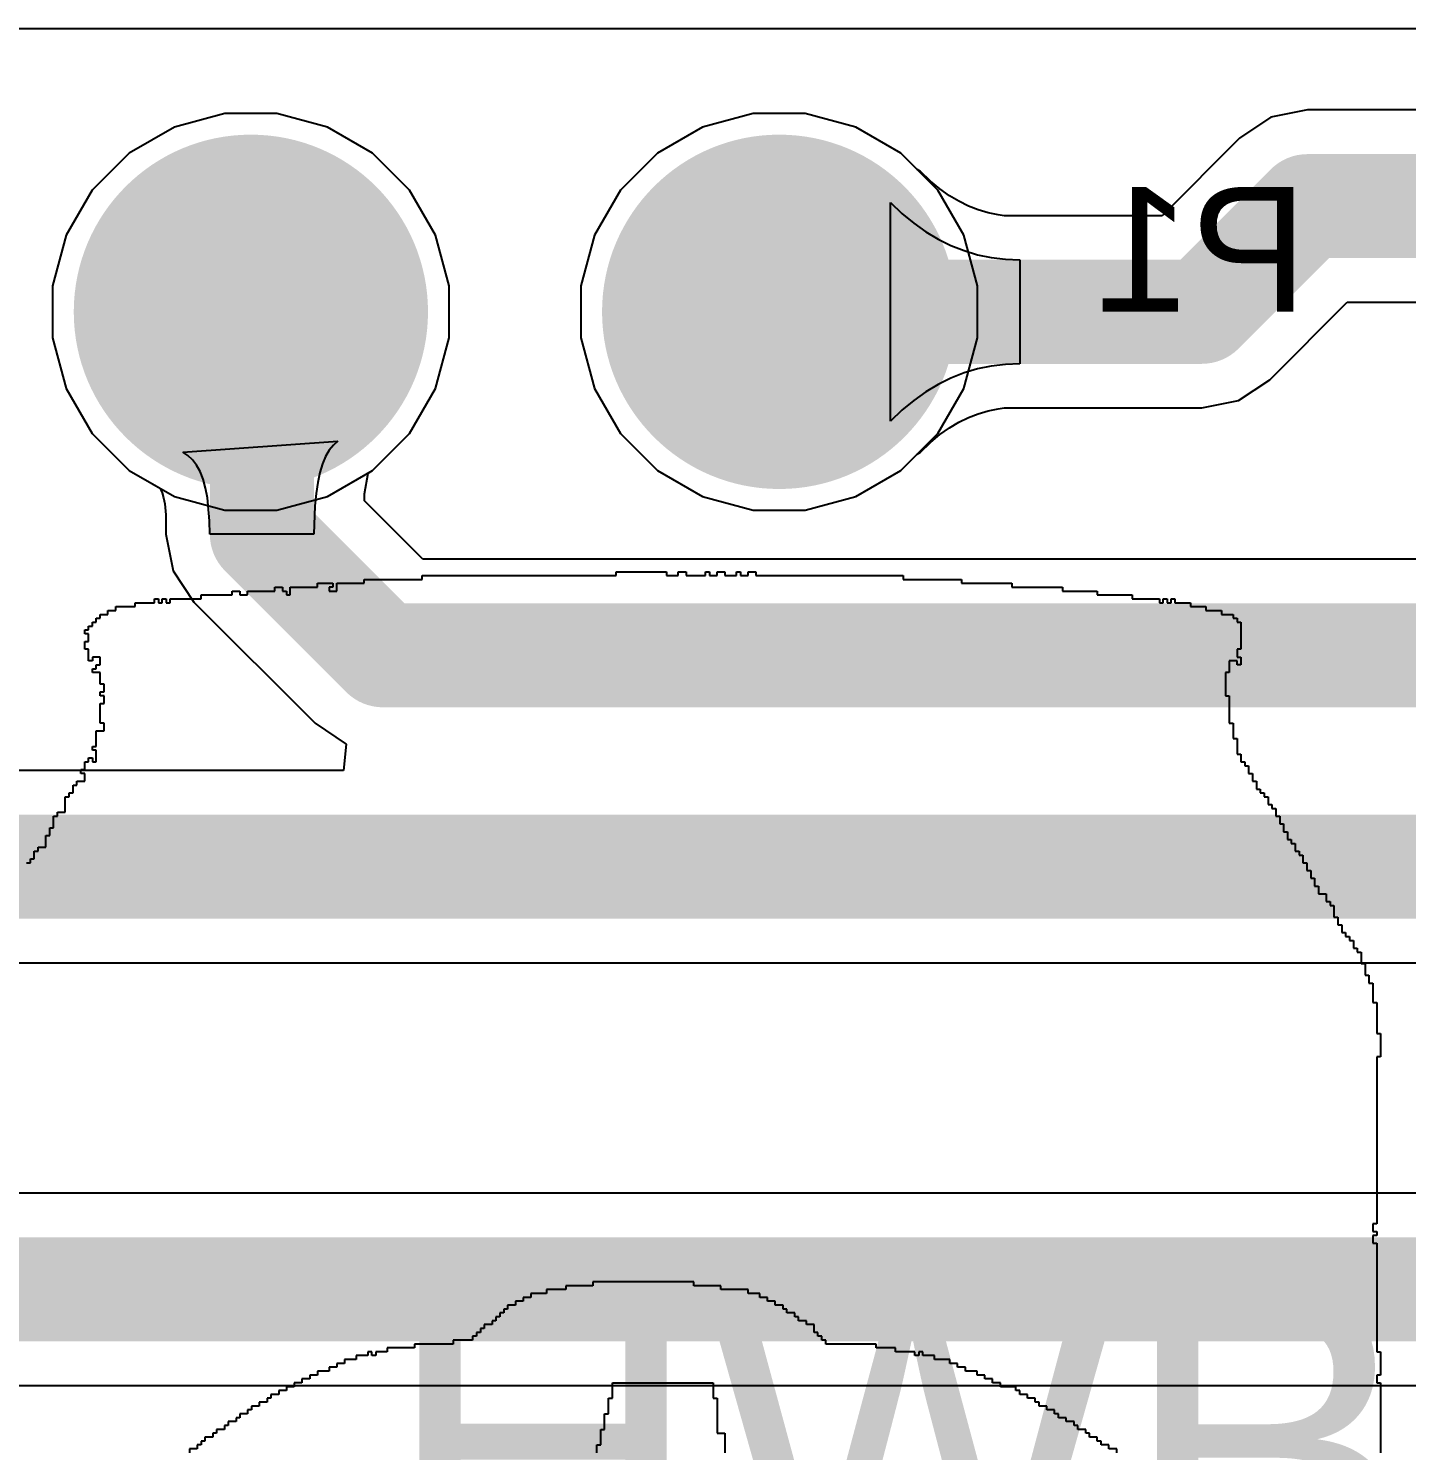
# Model space of a CAD drawing. Header units: millimetres. Extents: x 0 to 168, y 0 to 109.
# Drawn here: x 79.32 to 85.95, y 72.89 to 79.72 of the extents above; entities that cross this region are included whole.
import ezdxf

# ---------------------------------------------------------------- set-up
doc = ezdxf.new("R2010")
doc.units = ezdxf.units.MM
for name, color, linetype in [('BottomLayer', 5, 'Continuous'), ('BottomOverlay', 54, 'Continuous'), ('BottomSolder', 6, 'Continuous'), ('MultiLayer', 9, 'Continuous'), ('PadHoleLayer', 156, 'Continuous'), ('TopLayer', 1, 'Continuous'), ('TopOverlay', 2, 'Continuous'), ('TopSolder', 216, 'Continuous')]:
    doc.layers.add(name, color=color, linetype=linetype)
doc.styles.add('Arial', font='arial.ttf', dxfattribs={"height": 0.2})

# ---------------------------------------------------------------- blocks, each defined once
blk = doc.blocks.new('HDR1X6H_50')
at = {"layer": 'BottomLayer'}
h = blk.add_hatch(color=5, dxfattribs=at)
edge = h.paths.add_edge_path()
edge.add_arc((10.16, 0), 0.75, 0, 360)
h = blk.add_hatch(color=5, dxfattribs=at)
edge = h.paths.add_edge_path()
edge.add_arc((12.7, 0), 0.75, 0, 360)
at = {"layer": 'BottomSolder'}
h = blk.add_hatch(color=6, dxfattribs=at)
edge = h.paths.add_edge_path()
edge.add_arc((10.16, 0), 0.8516, 0, 360)
h = blk.add_hatch(color=6, dxfattribs=at)
edge = h.paths.add_edge_path()
edge.add_arc((12.7, 0), 0.8516, 0, 360)
at = {"layer": 'MultiLayer'}
h = blk.add_hatch(color=9, dxfattribs=at)
edge = h.paths.add_edge_path()
edge.add_arc((10.16, 0), 0.75, 0, 360)
h = blk.add_hatch(color=9, dxfattribs=at)
edge = h.paths.add_edge_path()
edge.add_arc((12.7, 0), 0.75, 0, 360)
at = {"layer": 'PadHoleLayer'}
h = blk.add_hatch(color=156, dxfattribs=at)
edge = h.paths.add_edge_path()
edge.add_arc((10.16, 0), 0.45, 0, 360)
h = blk.add_hatch(color=156, dxfattribs=at)
edge = h.paths.add_edge_path()
edge.add_arc((12.7, 0), 0.45, 0, 360)
at = {"layer": 'TopLayer'}
h = blk.add_hatch(color=1, dxfattribs=at)
edge = h.paths.add_edge_path()
edge.add_arc((10.16, 0), 0.75, 0, 360)
h = blk.add_hatch(color=1, dxfattribs=at)
edge = h.paths.add_edge_path()
edge.add_arc((12.7, 0), 0.75, 0, 360)
at = {"layer": 'TopSolder'}
h = blk.add_hatch(color=216, dxfattribs=at)
edge = h.paths.add_edge_path()
edge.add_arc((10.16, 0), 0.8516, 0, 360)
h = blk.add_hatch(color=216, dxfattribs=at)
edge = h.paths.add_edge_path()
edge.add_arc((12.7, 0), 0.8516, 0, 360)

msp = doc.modelspace()

# ---------------------------------------------------------------- linework, layer by layer
at = {"layer": 'BottomLayer'}
for p, q in [((34.807, 79.7211), (102.8068, 79.7211)), ((80.2655, 79.3122), (80.0231, 79.2472)), ((80.5165, 79.3122), (80.2655, 79.3122)), ((80.7589, 79.2472), (80.5165, 79.3122)), ((82.8055, 79.3122), (82.5631, 79.2472)), ((83.0565, 79.3122), (82.8055, 79.3122)), ((83.2989, 79.2472), (83.0565, 79.3122)), ((80.0231, 79.2472), (79.8057, 79.1217)), ((80.9763, 79.1217), (80.7589, 79.2472)), ((82.5631, 79.2472), (82.3457, 79.1217)), ((83.5163, 79.1217), (83.2989, 79.2472)), ((79.8057, 79.1217), (79.6283, 78.9443)), ((81.1537, 78.9443), (80.9763, 79.1217)), ((82.3457, 79.1217), (82.1683, 78.9443)), ((83.6937, 78.9443), (83.5163, 79.1217)), ((79.6283, 78.9443), (79.5028, 78.7269)), ((81.2792, 78.7269), (81.1537, 78.9443)), ((82.1683, 78.9443), (82.0428, 78.7269)), ((83.8192, 78.7269), (83.6937, 78.9443)), ((79.5028, 78.7269), (79.4378, 78.4845)), ((81.3442, 78.4845), (81.2792, 78.7269)), ((82.0428, 78.7269), (81.9778, 78.4845)), ((83.8842, 78.4845), (83.8192, 78.7269)), ((79.4378, 78.4845), (79.4378, 78.2335)), ((81.3442, 78.2335), (81.3442, 78.4845)), ((81.9778, 78.4845), (81.9778, 78.2335)), ((83.8842, 78.2335), (83.8842, 78.4845)), ((79.4378, 78.2335), (79.5028, 77.9911)), ((81.2792, 77.9911), (81.3442, 78.2335)), ((81.9778, 78.2335), (82.0428, 77.9911)), ((83.8192, 77.9911), (83.8842, 78.2335)), ((79.5028, 77.9911), (79.6283, 77.7737)), ((81.1537, 77.7737), (81.2792, 77.9911)), ((82.0428, 77.9911), (82.1683, 77.7737)), ((83.6937, 77.7737), (83.8192, 77.9911)), ((79.6283, 77.7737), (79.8057, 77.5963)), ((80.0636, 77.6842), (80.8097, 77.7367)), ((80.8097, 77.7367), (80.7876, 77.7182)), ((80.9763, 77.5963), (81.1537, 77.7737)), ((82.1683, 77.7737), (82.3457, 77.5963)), ((83.5163, 77.5963), (83.6937, 77.7737)), ((80.0883, 77.6689), (80.0636, 77.6842)), ((80.1104, 77.6483), (80.0883, 77.6689)), ((80.7505, 77.6638), (80.7354, 77.6278)), ((80.7679, 77.6939), (80.7505, 77.6638)), ((80.7876, 77.7182), (80.7679, 77.6939)), ((79.8057, 77.5963), (79.9483, 77.514)), ((80.13, 77.6223), (80.1104, 77.6483)), ((80.1469, 77.5909), (80.13, 77.6223)), ((80.1612, 77.5542), (80.1469, 77.5909)), ((80.7227, 77.5861), (80.7122, 77.5386)), ((80.7354, 77.6278), (80.7227, 77.5861)), ((80.9375, 77.4848), (80.9556, 77.5843)), ((80.9556, 77.5843), (80.9763, 77.5963)), ((82.3457, 77.5963), (82.5631, 77.4708)), ((83.2989, 77.4708), (83.5163, 77.5963)), ((80.1729, 77.5121), (80.1612, 77.5542)), ((80.7122, 77.5386), (80.7041, 77.4852)), ((79.9483, 77.514), (79.9546, 77.5081)), ((79.9546, 77.5081), (79.9569, 77.5066)), ((79.9569, 77.5066), (79.9584, 77.5038)), ((79.9584, 77.5038), (79.9643, 77.4887)), ((79.9643, 77.4887), (79.971, 77.4648)), ((79.971, 77.4648), (79.9766, 77.4355)), ((80.182, 77.4647), (80.1729, 77.5121)), ((80.1924, 77.3538), (80.182, 77.4647)), ((80.7041, 77.4852), (80.6983, 77.4261)), ((80.937, 77.4505), (80.9375, 77.4848)), ((81.2174, 77.1701), (80.937, 77.4505)), ((82.5631, 77.4708), (82.8055, 77.4058)), ((83.0565, 77.4058), (83.2989, 77.4708)), ((79.9766, 77.4355), (79.9816, 77.3825)), ((79.9816, 77.3825), (79.9816, 77.2904)), ((80.6983, 77.4261), (80.6937, 77.2903)), ((82.8055, 77.4058), (83.0565, 77.4058)), ((80.1937, 77.2903), (80.1924, 77.3538)), ((79.9816, 77.2904), (79.9816, 77.2903)), ((79.9816, 77.2903), (80.0168, 77.1135)), ((80.6937, 77.2903), (80.1937, 77.2903)), ((80.0168, 77.1135), (80.1169, 76.9636)), ((95.5666, 77.1701), (81.2174, 77.1701)), ((80.1169, 76.9636), (80.6993, 76.3813)), ((80.6993, 76.3813), (80.8492, 76.2811)), ((80.8492, 76.2811), (80.8367, 76.1541)), ((80.8492, 76.2811), (80.8492, 76.2811)), ((80.8367, 76.1541), (79.0584, 76.1541)), ((78.867, 75.2299), (96.647, 75.2299))]:
    msp.add_line(p, q, dxfattribs=at)
at = {"layer": 'BottomLayer', "const_width": 0.5}
for points in [[(80.391, 78.359), (80.4437, 78.3063)], [(80.4437, 77.2903), (80.4437, 78.3063)], [(80.4437, 77.2903), (81.026, 76.708)], [(81.026, 76.708), (95.758, 76.708)], [(78.867, 75.692), (96.647, 75.692)]]:
    msp.add_lwpolyline(points, dxfattribs=at)
at = {"layer": 'BottomLayer', "const_width": 0.25}
for points in [[(80.266, 78.359, 1), (80.516, 78.359, 1)], [(80.3187, 78.3063, 1), (80.5687, 78.3063, 1)], [(80.3187, 78.3063, 1), (80.5687, 78.3063, 1)], [(80.3187, 77.2903, 1), (80.5687, 77.2903, 1)], [(80.3187, 77.2903, 1), (80.5687, 77.2903, 1)], [(80.901, 76.708, 1), (81.151, 76.708, 1)], [(80.901, 76.708, 1), (81.151, 76.708, 1)]]:
    msp.add_lwpolyline(points, format="xyb", close=True, dxfattribs=at)
at = {"layer": 'BottomOverlay'}
for p, q in [((82.1475, 77.0913), (82.1475, 77.1099)), ((82.1475, 77.1099), (82.39, 77.1099)), ((82.39, 77.1099), (82.39, 77.0913)), ((82.446, 77.0913), (82.446, 77.1099)), ((82.446, 77.1099), (82.4833, 77.1099)), ((82.4833, 77.1099), (82.4833, 77.0913)), ((82.5766, 77.0913), (82.5766, 77.1099)), ((82.5766, 77.1099), (82.5952, 77.1099)), ((82.5952, 77.1099), (82.5952, 77.0913)), ((82.6325, 77.0913), (82.6325, 77.1099)), ((82.6325, 77.1099), (82.6698, 77.1099)), ((82.6698, 77.1099), (82.6698, 77.0913)), ((82.7258, 77.0913), (82.7258, 77.1099)), ((82.7258, 77.1099), (82.7445, 77.1099)), ((82.7445, 77.1099), (82.7445, 77.0913)), ((82.7818, 77.0913), (82.7818, 77.1099)), ((82.7818, 77.1099), (82.8191, 77.1099)), ((82.8191, 77.1099), (82.8191, 77.0913)), ((80.7112, 77.0353), (80.7112, 77.054)), ((80.7112, 77.054), (80.7858, 77.054)), ((80.7858, 77.054), (80.7858, 77.0353)), ((80.8045, 77.0353), (80.8045, 77.054)), ((80.8045, 77.054), (80.935, 77.054)), ((80.935, 77.054), (80.935, 77.0726)), ((80.935, 77.0726), (81.2148, 77.0726)), ((81.2148, 77.0726), (81.2148, 77.0913)), ((81.2148, 77.0913), (82.1475, 77.0913)), ((82.39, 77.0913), (82.446, 77.0913)), ((82.4833, 77.0913), (82.5766, 77.0913)), ((82.5952, 77.0913), (82.6325, 77.0913)), ((82.6698, 77.0913), (82.7258, 77.0913)), ((82.7445, 77.0913), (82.7818, 77.0913)), ((82.8191, 77.0913), (83.5279, 77.0913)), ((83.5279, 77.0913), (83.5279, 77.0726)), ((83.5279, 77.0726), (83.8077, 77.0726)), ((83.8077, 77.0726), (83.8077, 77.054)), ((83.8077, 77.054), (84.0502, 77.054)), ((84.0502, 77.054), (84.0502, 77.0353)), ((79.9277, 76.9607), (79.9277, 76.9794)), ((79.9277, 76.9794), (79.9464, 76.9794)), ((79.9464, 76.9794), (79.9464, 76.9607)), ((79.965, 76.9607), (79.965, 76.9794)), ((79.965, 76.9794), (79.9837, 76.9794)), ((79.9837, 76.9794), (79.9837, 76.9607)), ((80.0023, 76.9607), (80.0023, 76.9794)), ((80.0023, 76.9794), (80.1516, 76.9794)), ((80.1516, 76.9794), (80.1516, 76.998)), ((80.1516, 76.998), (80.3008, 76.998)), ((80.3008, 76.998), (80.3008, 77.0167)), ((80.3008, 77.0167), (80.3381, 77.0167)), ((80.3381, 77.0167), (80.3381, 76.998)), ((80.3381, 76.998), (80.3754, 76.998)), ((80.3754, 76.998), (80.3754, 77.0167)), ((80.3754, 77.0167), (80.506, 77.0167)), ((80.506, 77.0167), (80.506, 77.0353)), ((80.506, 77.0353), (80.5433, 77.0353)), ((80.5433, 77.0353), (80.5433, 77.0167)), ((80.5433, 77.0167), (80.562, 77.0167)), ((80.562, 77.0167), (80.562, 76.998)), ((80.562, 76.998), (80.5806, 76.998)), ((80.5806, 77.0167), (80.5806, 77.0353)), ((80.5806, 77.0353), (80.7112, 77.0353)), ((80.5806, 76.998), (80.5806, 77.0167)), ((80.7858, 77.0353), (80.7671, 77.0353)), ((80.7671, 77.0353), (80.7671, 77.0167)), ((80.7671, 77.0167), (80.8045, 77.0167)), ((80.8045, 77.0167), (80.8045, 77.0353)), ((84.0502, 77.0353), (84.2927, 77.0353)), ((84.2927, 77.0353), (84.2927, 77.0167)), ((84.2927, 77.0167), (84.4606, 77.0167)), ((84.4606, 77.0167), (84.4606, 76.998)), ((84.4606, 76.998), (84.6285, 76.998)), ((84.6285, 76.998), (84.6285, 76.9794)), ((84.6285, 76.9794), (84.7591, 76.9794)), ((84.7591, 76.9794), (84.7591, 76.9607)), ((84.7777, 76.9607), (84.7777, 76.9794)), ((84.7777, 76.9794), (84.7964, 76.9794)), ((84.7964, 76.9794), (84.7964, 76.9607)), ((84.815, 76.9607), (84.815, 76.9794)), ((84.815, 76.9794), (84.8337, 76.9794)), ((84.8337, 76.9794), (84.8337, 76.9607)), ((79.6666, 76.8861), (79.6666, 76.9047)), ((79.6666, 76.9047), (79.7039, 76.9047)), ((79.7039, 76.9047), (79.7039, 76.9234)), ((79.7039, 76.9234), (79.7412, 76.9234)), ((79.7412, 76.9234), (79.7412, 76.942)), ((79.7412, 76.942), (79.8345, 76.942)), ((79.8345, 76.942), (79.8345, 76.9607)), ((79.8345, 76.9607), (79.9277, 76.9607)), ((79.9464, 76.9607), (79.965, 76.9607)), ((79.9837, 76.9607), (80.0023, 76.9607)), ((84.7591, 76.9607), (84.7777, 76.9607)), ((84.7964, 76.9607), (84.815, 76.9607)), ((84.8337, 76.9607), (84.9083, 76.9607)), ((84.9083, 76.9607), (84.9083, 76.942)), ((84.9083, 76.942), (84.9829, 76.942)), ((84.9829, 76.942), (84.9829, 76.9234)), ((84.9829, 76.9234), (85.0575, 76.9234)), ((85.0575, 76.9234), (85.0575, 76.9047)), ((85.0575, 76.9047), (85.1135, 76.9047)), ((85.1135, 76.9047), (85.1135, 76.8861)), ((79.6106, 76.8301), (79.6106, 76.8488)), ((79.6106, 76.8488), (79.6293, 76.8488)), ((79.6293, 76.8488), (79.6293, 76.8674)), ((79.6293, 76.8674), (79.6479, 76.8674)), ((79.6479, 76.8674), (79.6479, 76.8861)), ((79.6479, 76.8861), (79.6666, 76.8861)), ((85.1135, 76.8861), (85.1322, 76.8861)), ((85.1322, 76.8861), (85.1322, 76.8674)), ((85.1322, 76.8674), (85.1508, 76.8674)), ((85.1508, 76.8674), (85.1508, 76.8488)), ((85.1508, 76.8488), (85.1508, 76.8301)), ((79.592, 76.8115), (79.592, 76.8301)), ((79.592, 76.8301), (79.6106, 76.8301)), ((79.6106, 76.8115), (79.592, 76.8115)), ((79.592, 76.7555), (79.592, 76.7742)), ((79.592, 76.7742), (79.6106, 76.7742)), ((79.6106, 76.7928), (79.6106, 76.8115)), ((79.6106, 76.7742), (79.6106, 76.7928)), ((85.1508, 76.8301), (85.1508, 76.8115)), ((85.1508, 76.8115), (85.1508, 76.7928)), ((85.1508, 76.7928), (85.1508, 76.7742)), ((85.1508, 76.7742), (85.1508, 76.7555)), ((79.592, 76.7369), (79.592, 76.7555)), ((79.6106, 76.7369), (79.592, 76.7369)), ((79.6106, 76.7182), (79.6106, 76.7369)), ((79.6106, 76.6995), (79.6106, 76.7182)), ((79.6106, 76.6809), (79.6106, 76.6995)), ((79.6666, 76.6995), (79.6293, 76.6995)), ((79.6293, 76.6995), (79.6293, 76.6809)), ((79.6666, 76.6809), (79.6666, 76.6995)), ((85.1508, 76.7369), (85.1322, 76.7369)), ((85.1322, 76.7369), (85.1322, 76.7182)), ((85.1322, 76.7182), (85.1322, 76.6995)), ((85.1322, 76.6995), (85.1508, 76.6995)), ((85.1508, 76.7555), (85.1508, 76.7369)), ((85.1508, 76.6995), (85.1508, 76.6809)), ((79.6293, 76.6809), (79.6106, 76.6809)), ((79.6293, 76.6249), (79.6293, 76.6436)), ((79.6293, 76.6436), (79.6479, 76.6436)), ((79.6479, 76.6436), (79.6479, 76.6622)), ((79.6479, 76.6622), (79.6666, 76.6622)), ((79.6666, 76.6622), (79.6666, 76.6809)), ((85.1322, 76.6809), (85.0949, 76.6809)), ((85.0949, 76.6809), (85.0949, 76.6622)), ((85.0949, 76.6622), (85.0949, 76.6436)), ((85.0949, 76.6436), (85.0949, 76.6249)), ((85.1322, 76.6622), (85.1322, 76.6809)), ((85.1508, 76.6622), (85.1322, 76.6622)), ((85.1508, 76.6809), (85.1508, 76.6622)), ((79.6666, 76.6249), (79.6293, 76.6249)), ((79.6666, 76.6063), (79.6666, 76.6249)), ((79.6666, 76.5876), (79.6666, 76.6063)), ((79.6666, 76.569), (79.6666, 76.5876)), ((79.6852, 76.569), (79.6666, 76.569)), ((79.6852, 76.5503), (79.6852, 76.569)), ((85.0949, 76.6249), (85.0762, 76.6249)), ((85.0762, 76.6249), (85.0762, 76.6063)), ((85.0762, 76.6063), (85.0762, 76.5876)), ((85.0762, 76.5876), (85.0762, 76.569)), ((85.0762, 76.569), (85.0762, 76.5503)), ((79.6666, 76.513), (79.6666, 76.5317)), ((79.6666, 76.5317), (79.6852, 76.5317)), ((79.6852, 76.513), (79.6666, 76.513)), ((79.6852, 76.5317), (79.6852, 76.5503)), ((79.6852, 76.4944), (79.6852, 76.513)), ((79.6852, 76.4757), (79.6852, 76.4944)), ((85.0762, 76.5503), (85.0762, 76.5317)), ((85.0762, 76.5317), (85.0762, 76.513)), ((85.0762, 76.513), (85.0949, 76.513)), ((85.0949, 76.513), (85.0949, 76.4944)), ((85.0949, 76.4944), (85.0949, 76.4757)), ((79.6666, 76.457), (79.6666, 76.4757)), ((79.6666, 76.4757), (79.6852, 76.4757)), ((79.6666, 76.4384), (79.6666, 76.457)), ((79.6666, 76.4197), (79.6666, 76.4384)), ((85.0949, 76.4757), (85.0949, 76.457)), ((85.0949, 76.457), (85.0949, 76.4384)), ((85.0949, 76.4384), (85.0949, 76.4197)), ((79.6666, 76.4011), (79.6666, 76.4197)), ((79.6666, 76.3824), (79.6666, 76.4011)), ((79.6852, 76.3824), (79.6666, 76.3824)), ((79.6852, 76.3638), (79.6852, 76.3824)), ((79.6852, 76.3451), (79.6852, 76.3638)), ((85.0949, 76.4197), (85.0949, 76.4011)), ((85.0949, 76.4011), (85.0949, 76.3824)), ((85.0949, 76.3824), (85.1135, 76.3824)), ((85.1135, 76.3824), (85.1135, 76.3638)), ((85.1135, 76.3638), (85.1135, 76.3451)), ((79.6479, 76.3265), (79.6479, 76.3451)), ((79.6479, 76.3451), (79.6852, 76.3451)), ((79.6479, 76.3078), (79.6479, 76.3265)), ((79.6479, 76.2892), (79.6479, 76.3078)), ((79.6479, 76.2705), (79.6479, 76.2892)), ((85.1135, 76.3451), (85.1135, 76.3265)), ((85.1135, 76.3265), (85.1135, 76.3078)), ((85.1135, 76.3078), (85.1322, 76.3078)), ((85.1322, 76.3078), (85.1322, 76.2892)), ((85.1322, 76.2892), (85.1322, 76.2705)), ((79.6293, 76.2519), (79.6293, 76.2705)), ((79.6293, 76.2705), (79.6479, 76.2705)), ((79.6479, 76.2519), (79.6293, 76.2519)), ((79.6479, 76.2332), (79.6479, 76.2519)), ((79.6479, 76.2145), (79.6479, 76.2332)), ((85.1322, 76.2705), (85.1322, 76.2519)), ((85.1322, 76.2519), (85.1322, 76.2332)), ((85.1322, 76.2332), (85.1508, 76.2332)), ((85.1508, 76.2332), (85.1508, 76.2145)), ((79.5733, 76.1399), (79.5733, 76.1586)), ((79.5733, 76.1586), (79.592, 76.1586)), ((79.592, 76.1772), (79.592, 76.1959)), ((79.592, 76.1959), (79.6106, 76.1959)), ((79.592, 76.1586), (79.592, 76.1772)), ((79.6106, 76.1959), (79.6106, 76.2145)), ((79.6106, 76.2145), (79.6293, 76.2145)), ((79.6293, 76.2145), (79.6293, 76.1959)), ((79.6293, 76.1959), (79.6479, 76.1959)), ((79.6479, 76.1959), (79.6479, 76.2145)), ((85.1508, 76.2145), (85.1508, 76.1959)), ((85.1508, 76.1959), (85.1695, 76.1959)), ((85.1695, 76.1959), (85.1695, 76.1772)), ((85.1695, 76.1772), (85.1881, 76.1772)), ((85.1881, 76.1772), (85.1881, 76.1586)), ((85.1881, 76.1586), (85.1881, 76.1399)), ((79.536, 76.0653), (79.536, 76.084)), ((79.536, 76.084), (79.5546, 76.084)), ((79.5546, 76.084), (79.5546, 76.1026)), ((79.5546, 76.1026), (79.592, 76.1026)), ((79.592, 76.1399), (79.5733, 76.1399)), ((79.592, 76.1213), (79.592, 76.1399)), ((79.592, 76.1026), (79.592, 76.1213)), ((85.1881, 76.1399), (85.2068, 76.1399)), ((85.2068, 76.1399), (85.2068, 76.1213)), ((85.2068, 76.1213), (85.2068, 76.1026)), ((85.2068, 76.1026), (85.2254, 76.1026)), ((85.2254, 76.1026), (85.2254, 76.084)), ((85.2254, 76.084), (85.2254, 76.0653)), ((79.4987, 76.0094), (79.4987, 76.028)), ((79.4987, 76.028), (79.5173, 76.028)), ((79.5173, 76.028), (79.5173, 76.0467)), ((79.5173, 76.0467), (79.536, 76.0467)), ((79.536, 76.0467), (79.536, 76.0653)), ((85.2254, 76.0653), (85.2441, 76.0653)), ((85.2441, 76.0653), (85.2441, 76.0467)), ((85.2441, 76.0467), (85.2627, 76.0467)), ((85.2627, 76.0467), (85.2627, 76.028)), ((85.2627, 76.028), (85.2814, 76.028)), ((85.2814, 76.028), (85.2814, 76.0094)), ((79.4614, 75.9347), (79.4614, 75.9534)), ((79.4614, 75.9534), (79.4987, 75.9534)), ((79.4987, 75.9907), (79.4987, 76.0094)), ((79.4987, 75.972), (79.4987, 75.9907)), ((79.4987, 75.9534), (79.4987, 75.972)), ((85.2814, 76.0094), (85.2814, 75.9907)), ((85.2814, 75.9907), (85.3, 75.9907)), ((85.3, 75.9907), (85.3, 75.972)), ((85.3, 75.972), (85.3187, 75.972)), ((85.3187, 75.972), (85.3187, 75.9534)), ((85.3187, 75.9534), (85.3187, 75.9347)), ((79.4241, 75.8601), (79.4241, 75.8788)), ((79.4241, 75.8788), (79.4427, 75.8788)), ((79.4427, 75.9161), (79.4427, 75.9347)), ((79.4427, 75.9347), (79.4614, 75.9347)), ((79.4427, 75.8974), (79.4427, 75.9161)), ((79.4427, 75.8788), (79.4427, 75.8974)), ((85.3187, 75.9347), (85.3374, 75.9347)), ((85.3374, 75.9347), (85.3374, 75.9161)), ((85.3374, 75.9161), (85.3374, 75.8974)), ((85.3374, 75.8974), (85.356, 75.8974)), ((85.356, 75.8974), (85.356, 75.8788)), ((85.356, 75.8788), (85.356, 75.8601)), ((79.4054, 75.8228), (79.4054, 75.8415)), ((79.4054, 75.8415), (79.4241, 75.8415)), ((79.4054, 75.8042), (79.4054, 75.8228)), ((79.4241, 75.8415), (79.4241, 75.8601)), ((85.356, 75.8601), (85.3747, 75.8601)), ((85.3747, 75.8601), (85.3747, 75.8415)), ((85.3747, 75.8415), (85.3747, 75.8228)), ((85.3747, 75.8228), (85.3933, 75.8228)), ((85.3933, 75.8228), (85.3933, 75.8042)), ((79.3495, 75.7482), (79.3495, 75.7669)), ((79.3495, 75.7669), (79.3681, 75.7669)), ((79.3495, 75.7295), (79.3495, 75.7482)), ((79.3681, 75.7669), (79.3681, 75.7855)), ((79.3681, 75.7855), (79.4054, 75.7855)), ((79.4054, 75.7855), (79.4054, 75.8042)), ((85.3933, 75.8042), (85.412, 75.8042)), ((85.412, 75.8042), (85.412, 75.7855)), ((85.412, 75.7855), (85.412, 75.7669)), ((85.412, 75.7669), (85.4306, 75.7669)), ((85.4306, 75.7669), (85.4306, 75.7482)), ((85.4306, 75.7482), (85.4493, 75.7482)), ((85.4493, 75.7482), (85.4493, 75.7295)), ((79.3121, 75.7109), (79.3308, 75.7109)), ((79.3308, 75.7109), (79.3308, 75.7295)), ((79.3308, 75.7295), (79.3495, 75.7295)), ((85.4493, 75.7295), (85.4493, 75.7109)), ((85.4493, 75.7109), (85.4679, 75.7109)), ((85.4679, 75.7109), (85.4679, 75.6922)), ((85.4679, 75.6922), (85.4679, 75.6736)), ((85.4679, 75.6736), (85.4866, 75.6736)), ((85.4866, 75.6736), (85.4866, 75.6549)), ((85.4866, 75.6549), (85.4866, 75.6363)), ((85.4866, 75.6363), (85.5052, 75.6363)), ((85.5052, 75.6363), (85.5052, 75.6176)), ((85.5052, 75.6176), (85.5052, 75.599)), ((85.5052, 75.599), (85.5239, 75.599)), ((85.5239, 75.599), (85.5239, 75.5803)), ((85.5239, 75.5803), (85.5239, 75.5617)), ((85.5239, 75.5617), (85.5612, 75.5617)), ((85.5612, 75.5617), (85.5612, 75.543)), ((85.5612, 75.543), (85.5612, 75.5244)), ((85.5612, 75.5244), (85.5799, 75.5244)), ((85.5799, 75.5244), (85.5799, 75.5057)), ((85.5799, 75.5057), (85.5985, 75.5057)), ((85.5985, 75.5057), (85.5985, 75.487)), ((85.5985, 75.487), (85.5985, 75.4684)), ((85.5985, 75.4684), (85.5985, 75.4497)), ((85.5985, 75.4497), (85.6172, 75.4497)), ((85.6172, 75.4497), (85.6172, 75.4311)), ((85.6172, 75.4311), (85.6172, 75.4124)), ((85.6172, 75.4124), (85.6358, 75.4124)), ((85.6358, 75.4124), (85.6358, 75.3938)), ((85.6358, 75.3938), (85.6358, 75.3751)), ((85.6358, 75.3751), (85.6545, 75.3751)), ((85.6545, 75.3751), (85.6545, 75.3565)), ((85.6545, 75.3565), (85.6731, 75.3565)), ((85.6731, 75.3565), (85.6731, 75.3378)), ((85.6731, 75.3378), (85.6918, 75.3378)), ((85.6918, 75.3378), (85.6918, 75.3192)), ((85.6918, 75.3192), (85.6918, 75.3005)), ((85.6918, 75.3005), (85.7104, 75.3005)), ((85.7104, 75.3005), (85.7104, 75.2819)), ((85.7104, 75.2819), (85.7291, 75.2819)), ((85.7291, 75.2819), (85.7291, 75.2632)), ((85.7291, 75.2632), (85.7291, 75.2445)), ((85.7291, 75.2445), (85.7291, 75.2259)), ((85.7291, 75.2259), (85.7477, 75.2259)), ((85.7477, 75.2259), (85.7477, 75.2072)), ((85.7477, 75.2072), (85.7477, 75.1886)), ((85.7477, 75.1886), (85.7477, 75.1699)), ((85.7477, 75.1699), (85.7664, 75.1699)), ((85.7664, 75.1699), (85.7664, 75.1513)), ((85.7664, 75.1513), (85.7664, 75.1326)), ((85.7664, 75.1326), (85.785, 75.1326)), ((85.785, 75.1326), (85.785, 75.114)), ((85.785, 75.114), (85.785, 75.0953)), ((85.785, 75.0953), (85.785, 75.0767)), ((85.785, 75.0767), (85.785, 75.058)), ((85.785, 75.058), (85.785, 75.0394)), ((85.785, 75.0394), (85.8037, 75.0394)), ((85.8037, 75.0394), (85.8037, 75.0207)), ((85.8037, 75.0207), (85.8037, 75.002)), ((85.8037, 75.002), (85.8037, 74.9834)), ((85.8037, 74.9834), (85.8037, 74.9647)), ((85.8037, 74.9647), (85.8037, 74.9461)), ((85.8037, 74.9461), (85.8037, 74.9274)), ((85.8037, 74.9274), (85.8037, 74.9088)), ((85.8037, 74.9088), (85.8037, 74.8901)), ((85.8037, 74.8901), (85.8224, 74.8901)), ((85.8224, 74.8901), (85.8224, 74.8715)), ((85.8224, 74.8715), (85.8224, 74.8528)), ((85.8224, 74.8528), (85.8224, 74.8342)), ((85.8224, 74.8342), (85.8224, 74.8155)), ((85.8224, 74.8155), (85.8224, 74.7969)), ((85.8224, 74.7969), (85.8224, 74.7782)), ((85.8224, 74.7782), (85.8037, 74.7782)), ((85.8037, 74.7782), (85.8037, 74.7595)), ((85.8037, 74.7595), (85.8037, 74.7409)), ((85.8037, 74.7409), (85.8037, 74.7222)), ((85.8037, 74.7222), (85.8037, 74.7036)), ((85.8037, 74.7036), (85.8037, 74.6849)), ((85.8037, 74.6849), (85.8037, 74.6663)), ((85.8037, 74.6663), (85.8037, 74.6476)), ((85.8037, 74.6476), (85.8037, 74.629)), ((85.8037, 74.629), (85.8037, 74.6103)), ((85.8037, 74.6103), (85.8037, 74.5917)), ((85.8037, 74.5917), (85.8037, 74.573)), ((85.8037, 74.573), (85.8037, 74.5543)), ((85.8037, 74.5543), (85.8037, 74.5357)), ((85.8037, 74.5357), (85.8037, 74.517)), ((85.8037, 74.517), (85.8037, 74.4984)), ((85.8037, 74.4984), (85.8037, 74.4797)), ((85.8037, 74.4797), (85.8037, 74.4611)), ((85.8037, 74.4611), (85.8037, 74.4424)), ((85.8037, 74.4424), (85.8037, 74.4238)), ((85.8037, 74.4238), (85.8037, 74.4051)), ((85.8037, 74.4051), (85.8037, 74.3865)), ((85.8037, 74.3865), (85.8037, 74.3678)), ((85.8037, 74.3678), (85.8037, 74.3492)), ((85.8037, 74.3492), (85.8037, 74.3305)), ((85.8037, 74.3305), (85.8037, 74.3118)), ((85.8037, 74.3118), (85.8037, 74.2932)), ((85.8037, 74.2932), (85.8037, 74.2745)), ((85.8037, 74.2745), (85.8037, 74.2559)), ((85.8037, 74.2559), (85.8037, 74.2372)), ((85.8037, 74.2372), (85.8037, 74.2186)), ((85.8037, 74.2186), (85.8037, 74.1999)), ((85.8037, 74.1999), (85.8037, 74.1813)), ((85.8037, 74.1813), (85.8037, 74.1626)), ((85.8037, 74.1626), (85.8037, 74.144)), ((85.8037, 74.144), (85.8037, 74.1253)), ((85.8037, 74.1253), (85.8037, 74.1067)), ((85.8037, 74.1067), (85.8037, 74.088)), ((85.8037, 74.088), (85.8037, 74.0693)), ((85.8037, 74.0693), (85.8037, 74.0507)), ((85.8037, 74.0507), (85.8037, 74.032)), ((85.8037, 74.032), (85.8037, 74.0134)), ((85.8037, 73.9761), (85.785, 73.9761)), ((85.785, 73.9761), (85.785, 73.9574)), ((85.8037, 74.0134), (85.8037, 73.9947)), ((85.8037, 73.9947), (85.8037, 73.9761)), ((85.785, 73.9574), (85.785, 73.9388)), ((85.785, 73.9388), (85.8037, 73.9388)), ((85.8037, 73.9201), (85.785, 73.9201)), ((85.785, 73.9201), (85.785, 73.9015)), ((85.785, 73.9015), (85.785, 73.8828)), ((85.8037, 73.9388), (85.8037, 73.9201)), ((85.785, 73.8828), (85.8037, 73.8828)), ((85.8037, 73.8828), (85.8037, 73.8642)), ((85.8037, 73.8642), (85.8037, 73.8455)), ((85.8037, 73.8455), (85.8037, 73.8268)), ((85.8037, 73.8268), (85.8037, 73.8082)), ((85.8037, 73.8082), (85.8037, 73.7895)), ((85.8037, 73.7895), (85.8037, 73.7709)), ((85.8037, 73.7709), (85.8037, 73.7522)), ((82.5206, 73.6963), (82.0356, 73.6963)), ((82.0356, 73.6963), (82.0356, 73.6776)), ((82.5206, 73.6776), (82.5206, 73.6963)), ((85.8037, 73.7522), (85.8037, 73.7336)), ((85.8037, 73.7336), (85.8037, 73.7149)), ((85.8037, 73.7149), (85.8037, 73.6963)), ((85.8037, 73.6963), (85.8037, 73.6776)), ((81.7372, 73.6217), (81.6998, 73.6217)), ((81.6998, 73.6217), (81.6998, 73.603)), ((81.8118, 73.6403), (81.7372, 73.6403)), ((81.7372, 73.6403), (81.7372, 73.6217)), ((81.905, 73.659), (81.8118, 73.659)), ((81.8118, 73.659), (81.8118, 73.6403)), ((82.0356, 73.6776), (81.905, 73.6776)), ((81.905, 73.6776), (81.905, 73.659)), ((82.6512, 73.6776), (82.5206, 73.6776)), ((82.6512, 73.659), (82.6512, 73.6776)), ((82.7818, 73.659), (82.6512, 73.659)), ((82.7818, 73.6403), (82.7818, 73.659)), ((82.8377, 73.6403), (82.7818, 73.6403)), ((82.8377, 73.6217), (82.8377, 73.6403)), ((82.875, 73.6217), (82.8377, 73.6217)), ((82.875, 73.603), (82.875, 73.6217)), ((85.8037, 73.6776), (85.8037, 73.659)), ((85.8037, 73.659), (85.8037, 73.6403)), ((85.8037, 73.6403), (85.8037, 73.6217)), ((85.8037, 73.6217), (85.8037, 73.603)), ((81.6252, 73.5657), (81.6066, 73.5657)), ((81.6066, 73.5657), (81.6066, 73.547)), ((81.6625, 73.5843), (81.6252, 73.5843)), ((81.6252, 73.5843), (81.6252, 73.5657)), ((81.6998, 73.603), (81.6625, 73.603)), ((81.6625, 73.603), (81.6625, 73.5843)), ((82.9123, 73.603), (82.875, 73.603)), ((82.9123, 73.5843), (82.9123, 73.603)), ((82.9497, 73.5843), (82.9123, 73.5843)), ((82.9497, 73.5657), (82.9497, 73.5843)), ((82.9683, 73.5657), (82.9497, 73.5657)), ((82.9683, 73.547), (82.9683, 73.5657)), ((85.8037, 73.603), (85.8037, 73.5843)), ((85.8037, 73.5843), (85.8037, 73.5657)), ((85.8037, 73.5657), (85.8037, 73.547)), ((81.5506, 73.4911), (81.5133, 73.4911)), ((81.5133, 73.4911), (81.5133, 73.4724)), ((81.5693, 73.5097), (81.5506, 73.5097)), ((81.5506, 73.5097), (81.5506, 73.4911)), ((81.5879, 73.5284), (81.5693, 73.5284)), ((81.5693, 73.5284), (81.5693, 73.5097)), ((81.6066, 73.547), (81.5879, 73.547)), ((81.5879, 73.547), (81.5879, 73.5284)), ((83.0056, 73.547), (82.9683, 73.547)), ((83.0056, 73.5284), (83.0056, 73.547)), ((83.0243, 73.5284), (83.0056, 73.5284)), ((83.0243, 73.5097), (83.0243, 73.5284)), ((83.0616, 73.5097), (83.0243, 73.5097)), ((83.0616, 73.4911), (83.0616, 73.5097)), ((83.0989, 73.4911), (83.0616, 73.4911)), ((83.0989, 73.4724), (83.0989, 73.4911)), ((85.8037, 73.547), (85.8037, 73.5284)), ((85.8037, 73.5284), (85.8037, 73.5097)), ((85.8037, 73.5097), (85.8037, 73.4911)), ((85.8037, 73.4911), (85.8037, 73.4724)), ((81.4573, 73.4165), (81.3641, 73.4165)), ((81.3641, 73.4165), (81.3641, 73.3978)), ((81.476, 73.4351), (81.4573, 73.4351)), ((81.4573, 73.4351), (81.4573, 73.4165)), ((81.4947, 73.4538), (81.476, 73.4538)), ((81.476, 73.4538), (81.476, 73.4351)), ((81.5133, 73.4724), (81.4947, 73.4724)), ((81.4947, 73.4724), (81.4947, 73.4538)), ((83.0989, 73.4538), (83.0989, 73.4724)), ((83.1175, 73.4538), (83.0989, 73.4538)), ((83.1175, 73.4351), (83.1175, 73.4538)), ((83.1362, 73.4351), (83.1175, 73.4351)), ((83.1362, 73.4165), (83.1362, 73.4351)), ((83.1548, 73.4165), (83.1362, 73.4165)), ((83.1548, 73.3978), (83.1548, 73.4165)), ((85.8037, 73.4724), (85.8037, 73.4538)), ((85.8037, 73.4538), (85.8037, 73.4351)), ((85.8037, 73.4351), (85.8037, 73.4165)), ((85.8037, 73.4165), (85.8037, 73.3978)), ((80.9723, 73.3605), (80.9537, 73.3605)), ((80.9537, 73.3605), (80.9537, 73.3418)), ((80.9723, 73.3418), (80.9723, 73.3605)), ((81.047, 73.3605), (80.991, 73.3605)), ((80.991, 73.3605), (80.991, 73.3418)), ((81.1775, 73.3792), (81.047, 73.3792)), ((81.047, 73.3792), (81.047, 73.3605)), ((81.3641, 73.3978), (81.1775, 73.3978)), ((81.1775, 73.3978), (81.1775, 73.3792)), ((83.3973, 73.3978), (83.1548, 73.3978)), ((83.3973, 73.3792), (83.3973, 73.3978)), ((83.4906, 73.3792), (83.3973, 73.3792)), ((83.4906, 73.3605), (83.4906, 73.3792)), ((83.5839, 73.3605), (83.4906, 73.3605)), ((83.5839, 73.3418), (83.5839, 73.3605)), ((83.6212, 73.3605), (83.6025, 73.3605)), ((83.6025, 73.3605), (83.6025, 73.3418)), ((83.6212, 73.3418), (83.6212, 73.3605)), ((85.8037, 73.3978), (85.8037, 73.3792)), ((85.8037, 73.3792), (85.8037, 73.3605)), ((85.8037, 73.3605), (85.8224, 73.3605)), ((85.8224, 73.3605), (85.8224, 73.3418)), ((80.8045, 73.2859), (80.7671, 73.2859)), ((80.7671, 73.2859), (80.7671, 73.2672)), ((80.8418, 73.3045), (80.8045, 73.3045)), ((80.8045, 73.3045), (80.8045, 73.2859)), ((80.8977, 73.3232), (80.8418, 73.3232)), ((80.8418, 73.3232), (80.8418, 73.3045)), ((80.9537, 73.3418), (80.8977, 73.3418)), ((80.8977, 73.3418), (80.8977, 73.3232)), ((80.991, 73.3418), (80.9723, 73.3418)), ((83.6025, 73.3418), (83.5839, 73.3418)), ((83.6772, 73.3418), (83.6212, 73.3418)), ((83.6772, 73.3232), (83.6772, 73.3418)), ((83.7518, 73.3232), (83.6772, 73.3232)), ((83.7518, 73.3045), (83.7518, 73.3232)), ((83.7891, 73.3045), (83.7518, 73.3045)), ((83.7891, 73.2859), (83.7891, 73.3045)), ((83.8264, 73.2859), (83.7891, 73.2859)), ((83.8264, 73.2672), (83.8264, 73.2859)), ((85.8224, 73.3418), (85.8224, 73.3232)), ((85.8224, 73.3232), (85.8224, 73.3045)), ((85.8224, 73.3045), (85.8224, 73.2859)), ((85.8224, 73.2859), (85.8224, 73.2672)), ((80.6366, 73.2113), (80.5993, 73.2113)), ((80.5993, 73.2113), (80.5993, 73.1926)), ((80.6739, 73.2299), (80.6366, 73.2299)), ((80.6366, 73.2299), (80.6366, 73.2113)), ((80.7112, 73.2486), (80.6739, 73.2486)), ((80.6739, 73.2486), (80.6739, 73.2299)), ((80.7671, 73.2672), (80.7112, 73.2672)), ((80.7112, 73.2672), (80.7112, 73.2486)), ((82.1289, 73.1926), (82.1289, 73.2113)), ((82.1289, 73.2113), (82.6139, 73.2113)), ((82.6139, 73.2113), (82.6139, 73.1926)), ((83.8823, 73.2672), (83.8264, 73.2672)), ((83.8823, 73.2486), (83.8823, 73.2672)), ((83.9197, 73.2486), (83.8823, 73.2486)), ((83.9197, 73.2299), (83.9197, 73.2486)), ((83.957, 73.2299), (83.9197, 73.2299)), ((83.957, 73.2113), (83.957, 73.2299)), ((83.9943, 73.2113), (83.957, 73.2113)), ((83.9943, 73.1926), (83.9943, 73.2113)), ((85.8224, 73.2486), (85.8037, 73.2486)), ((85.8037, 73.2486), (85.8037, 73.2299)), ((85.8037, 73.2299), (85.8037, 73.2113)), ((85.8037, 73.2113), (85.8224, 73.2113)), ((85.8224, 73.2672), (85.8224, 73.2486)), ((85.8224, 73.2113), (85.8224, 73.1926)), ((80.5246, 73.1553), (80.4873, 73.1553)), ((80.4873, 73.1553), (80.4873, 73.1367)), ((80.562, 73.174), (80.5246, 73.174)), ((80.5246, 73.174), (80.5246, 73.1553)), ((80.5993, 73.1926), (80.562, 73.1926)), ((80.562, 73.1926), (80.562, 73.174)), ((82.1289, 73.174), (82.1289, 73.1926)), ((82.1289, 73.1553), (82.1289, 73.174)), ((82.1289, 73.1367), (82.1289, 73.1553)), ((82.6139, 73.1926), (82.6139, 73.174)), ((82.6139, 73.174), (82.6139, 73.1553)), ((82.6139, 73.1553), (82.6139, 73.1367)), ((84.0689, 73.1926), (83.9943, 73.1926)), ((84.0689, 73.174), (84.0689, 73.1926)), ((84.0875, 73.174), (84.0689, 73.174)), ((84.0875, 73.1553), (84.0875, 73.174)), ((84.1248, 73.1553), (84.0875, 73.1553)), ((84.1248, 73.1367), (84.1248, 73.1553)), ((85.8224, 73.1926), (85.8224, 73.174)), ((85.8224, 73.174), (85.8224, 73.1553)), ((85.8224, 73.1553), (85.8224, 73.1367)), ((80.3941, 73.0807), (80.3754, 73.0807)), ((80.3754, 73.0807), (80.3754, 73.062)), ((80.4314, 73.0993), (80.3941, 73.0993)), ((80.3941, 73.0993), (80.3941, 73.0807)), ((80.4687, 73.118), (80.4314, 73.118)), ((80.4314, 73.118), (80.4314, 73.0993)), ((80.4873, 73.1367), (80.4687, 73.1367)), ((80.4687, 73.1367), (80.4687, 73.118)), ((82.1102, 73.118), (82.1102, 73.1367)), ((82.1102, 73.1367), (82.1289, 73.1367)), ((82.1102, 73.0993), (82.1102, 73.118)), ((82.1102, 73.0807), (82.1102, 73.0993)), ((82.1102, 73.062), (82.1102, 73.0807)), ((82.6139, 73.1367), (82.6325, 73.1367)), ((82.6325, 73.1367), (82.6325, 73.118)), ((82.6325, 73.118), (82.6325, 73.0993)), ((82.6325, 73.0993), (82.6325, 73.0807)), ((82.6325, 73.0807), (82.6325, 73.062)), ((84.1622, 73.1367), (84.1248, 73.1367)), ((84.1622, 73.118), (84.1622, 73.1367)), ((84.1808, 73.118), (84.1622, 73.118)), ((84.1808, 73.0993), (84.1808, 73.118)), ((84.2181, 73.0993), (84.1808, 73.0993)), ((84.2181, 73.0807), (84.2181, 73.0993)), ((84.2554, 73.0807), (84.2181, 73.0807)), ((84.2554, 73.062), (84.2554, 73.0807)), ((85.8224, 73.1367), (85.8224, 73.118)), ((85.8224, 73.118), (85.8224, 73.0993)), ((85.8224, 73.0993), (85.8224, 73.0807)), ((85.8224, 73.0807), (85.8224, 73.062)), ((80.2821, 73.0061), (80.2635, 73.0061)), ((80.2635, 73.0061), (80.2635, 72.9874)), ((80.3195, 73.0247), (80.2821, 73.0247)), ((80.2821, 73.0247), (80.2821, 73.0061)), ((80.3381, 73.0434), (80.3195, 73.0434)), ((80.3195, 73.0434), (80.3195, 73.0247)), ((80.3754, 73.062), (80.3381, 73.062)), ((80.3381, 73.062), (80.3381, 73.0434)), ((82.0916, 73.0434), (82.0916, 73.062)), ((82.0916, 73.062), (82.1102, 73.062)), ((82.0916, 73.0247), (82.0916, 73.0434)), ((82.0916, 73.0061), (82.0916, 73.0247)), ((82.0916, 72.9874), (82.0916, 73.0061)), ((82.6325, 73.062), (82.6325, 73.0434)), ((82.6325, 73.0434), (82.6325, 73.0247)), ((82.6325, 73.0247), (82.6325, 73.0061)), ((82.6325, 73.0061), (82.6325, 72.9874)), ((84.2741, 73.062), (84.2554, 73.062)), ((84.2741, 73.0434), (84.2741, 73.062)), ((84.3114, 73.0434), (84.2741, 73.0434)), ((84.3114, 73.0247), (84.3114, 73.0434)), ((84.3487, 73.0247), (84.3114, 73.0247)), ((84.3487, 73.0061), (84.3487, 73.0247)), ((84.3674, 73.0061), (84.3487, 73.0061)), ((84.3674, 72.9874), (84.3674, 73.0061)), ((85.8224, 73.062), (85.8224, 73.0434)), ((85.8224, 73.0434), (85.8224, 73.0247)), ((85.8224, 73.0247), (85.8224, 73.0061)), ((85.8224, 73.0061), (85.8224, 72.9874)), ((80.2075, 72.9501), (80.1702, 72.9501)), ((80.1702, 72.9501), (80.1702, 72.9315)), ((80.2262, 72.9688), (80.2075, 72.9688)), ((80.2075, 72.9688), (80.2075, 72.9501)), ((80.2635, 72.9874), (80.2262, 72.9874)), ((80.2262, 72.9874), (80.2262, 72.9688)), ((82.0729, 72.9688), (82.0729, 72.9874)), ((82.0729, 72.9874), (82.0916, 72.9874)), ((82.0729, 72.9501), (82.0729, 72.9688)), ((82.0729, 72.9315), (82.0729, 72.9501)), ((82.6325, 72.9874), (82.6325, 72.9688)), ((82.6325, 72.9688), (82.6698, 72.9688)), ((82.6698, 72.9688), (82.6698, 72.9501)), ((82.6698, 72.9501), (82.6698, 72.9315)), ((84.4047, 72.9874), (84.3674, 72.9874)), ((84.4047, 72.9688), (84.4047, 72.9874)), ((84.4233, 72.9688), (84.4047, 72.9688)), ((84.4233, 72.9501), (84.4233, 72.9688)), ((84.4606, 72.9501), (84.4233, 72.9501)), ((84.4606, 72.9315), (84.4606, 72.9501)), ((85.8224, 72.9874), (85.8224, 72.9688)), ((85.8224, 72.9688), (85.8224, 72.9501)), ((85.8224, 72.9501), (85.8224, 72.9315)), ((80.1329, 72.8941), (80.0956, 72.8941)), ((80.0956, 72.8941), (80.0956, 72.8755)), ((80.1516, 72.9128), (80.1329, 72.9128)), ((80.1329, 72.9128), (80.1329, 72.8941)), ((80.1702, 72.9315), (80.1516, 72.9315)), ((80.1516, 72.9315), (80.1516, 72.9128)), ((82.0543, 72.8941), (82.0543, 72.9128)), ((82.0543, 72.9128), (82.0729, 72.9128)), ((82.0543, 72.8755), (82.0543, 72.8941)), ((82.0729, 72.9128), (82.0729, 72.9315)), ((82.6698, 72.9315), (82.6698, 72.9128)), ((82.6698, 72.9128), (82.6698, 72.8941)), ((82.6698, 72.8941), (82.6698, 72.8755)), ((84.4793, 72.9315), (84.4606, 72.9315)), ((84.4793, 72.9128), (84.4793, 72.9315)), ((84.5166, 72.9128), (84.4793, 72.9128)), ((84.5166, 72.8941), (84.5166, 72.9128)), ((84.5539, 72.8941), (84.5166, 72.8941)), ((84.5539, 72.8755), (84.5539, 72.8941)), ((85.8224, 72.9315), (85.8224, 72.9128)), ((85.8224, 72.9128), (85.8224, 72.8941)), ((85.8224, 72.8941), (85.8224, 72.8755))]:
    msp.add_line(p, q, dxfattribs=at)
at = {"layer": 'TopLayer'}
for p, q in [((34.807, 79.7211), (86.3078, 79.7211)), ((80.2655, 79.3122), (80.0231, 79.2472)), ((80.5165, 79.3122), (80.2655, 79.3122)), ((80.7589, 79.2472), (80.5165, 79.3122)), ((82.8055, 79.3122), (82.5631, 79.2472)), ((83.0565, 79.3122), (82.8055, 79.3122)), ((83.2989, 79.2472), (83.0565, 79.3122)), ((85.2942, 79.2939), (85.1443, 79.1937)), ((85.471, 79.3291), (85.2942, 79.2939)), ((86.1271, 79.3291), (85.471, 79.3291)), ((80.0231, 79.2472), (79.8057, 79.1217)), ((80.9763, 79.1217), (80.7589, 79.2472)), ((82.5631, 79.2472), (82.3457, 79.1217)), ((83.5163, 79.1217), (83.2989, 79.2472)), ((85.1443, 79.1937), (84.7716, 78.8211)), ((85.1443, 79.1937), (85.1443, 79.1937)), ((79.8057, 79.1217), (79.6283, 78.9443)), ((81.1537, 78.9443), (80.9763, 79.1217)), ((82.3457, 79.1217), (82.1683, 78.9443)), ((83.5946, 79.0434), (83.5163, 79.1217)), ((83.6097, 79.0339), (83.5946, 79.0434)), ((83.6591, 78.9866), (83.6097, 79.0339)), ((83.704, 78.9494), (83.6591, 78.9866)), ((79.6283, 78.9443), (79.5028, 78.7269)), ((81.2792, 78.7269), (81.1537, 78.9443)), ((82.1683, 78.9443), (82.0428, 78.7269)), ((83.4666, 77.834), (83.4666, 78.884)), ((83.4666, 78.884), (83.5213, 78.8317)), ((83.7492, 78.9173), (83.704, 78.9494)), ((83.7947, 78.8901), (83.7492, 78.9173)), ((83.8406, 78.8674), (83.7947, 78.8901)), ((83.5213, 78.8317), (83.5777, 78.785)), ((83.8873, 78.849), (83.8406, 78.8674)), ((83.9351, 78.8348), (83.8873, 78.849)), ((83.9842, 78.8246), (83.9351, 78.8348)), ((84.0134, 78.8211), (83.9842, 78.8246)), ((84.7716, 78.8211), (84.0134, 78.8211)), ((83.5777, 78.785), (83.6358, 78.7437)), ((79.5028, 78.7269), (79.4378, 78.4845)), ((81.3442, 78.4845), (81.2792, 78.7269)), ((82.0428, 78.7269), (81.9778, 78.4845)), ((83.6358, 78.7437), (83.6954, 78.708)), ((83.6954, 78.708), (83.7568, 78.6777)), ((83.7568, 78.6777), (83.8197, 78.653)), ((83.8197, 78.653), (83.8844, 78.6337)), ((83.8844, 78.6337), (83.9506, 78.62)), ((83.9506, 78.62), (84.0185, 78.6118)), ((84.0185, 78.6118), (84.0881, 78.609)), ((84.0881, 78.609), (84.0881, 78.109)), ((79.4378, 78.4845), (79.4378, 78.2335)), ((81.3442, 78.2335), (81.3442, 78.4845)), ((81.9778, 78.4845), (81.9778, 78.2335)), ((85.2897, 78.0323), (85.6624, 78.4049)), ((85.6624, 78.4049), (86.1271, 78.4049)), ((79.4378, 78.2335), (79.5028, 77.9911)), ((81.2792, 77.9911), (81.3442, 78.2335)), ((81.9778, 78.2335), (82.0428, 77.9911)), ((83.8197, 78.065), (83.7568, 78.0403)), ((83.8844, 78.0843), (83.8197, 78.065)), ((83.9506, 78.098), (83.8844, 78.0843)), ((84.0185, 78.1062), (83.9506, 78.098)), ((84.0881, 78.109), (84.0185, 78.1062)), ((83.6954, 78.01), (83.6358, 77.9743)), ((83.7568, 78.0403), (83.6954, 78.01)), ((85.1398, 77.9321), (85.2897, 78.0323)), ((79.5028, 77.9911), (79.6283, 77.7737)), ((81.1537, 77.7737), (81.2792, 77.9911)), ((82.0428, 77.9911), (82.1683, 77.7737)), ((83.5777, 77.933), (83.5213, 77.8863)), ((83.6358, 77.9743), (83.5777, 77.933)), ((84.963, 77.8969), (85.1398, 77.9321)), ((83.5213, 77.8863), (83.4666, 77.834)), ((83.8406, 77.8506), (83.8873, 77.869)), ((83.8873, 77.869), (83.9351, 77.8832)), ((83.9351, 77.8832), (83.9842, 77.8934)), ((83.9842, 77.8934), (84.0134, 77.8969)), ((84.0134, 77.8969), (84.963, 77.8969)), ((84.963, 77.8969), (84.963, 77.8969)), ((83.704, 77.7686), (83.7492, 77.8007)), ((83.7492, 77.8007), (83.7947, 77.8279)), ((83.7947, 77.8279), (83.8406, 77.8506)), ((79.6283, 77.7737), (79.8057, 77.5963)), ((80.9763, 77.5963), (81.1537, 77.7737)), ((82.1683, 77.7737), (82.3457, 77.5963)), ((83.6097, 77.6841), (83.6591, 77.7314)), ((83.6591, 77.7314), (83.704, 77.7686)), ((83.5163, 77.5963), (83.5946, 77.6746)), ((83.5946, 77.6746), (83.6097, 77.6841)), ((79.8057, 77.5963), (80.0231, 77.4708)), ((80.7589, 77.4708), (80.9763, 77.5963)), ((82.3457, 77.5963), (82.5631, 77.4708)), ((83.2989, 77.4708), (83.5163, 77.5963)), ((80.0231, 77.4708), (80.2655, 77.4058)), ((80.5165, 77.4058), (80.7589, 77.4708)), ((82.5631, 77.4708), (82.8055, 77.4058)), ((83.0565, 77.4058), (83.2989, 77.4708)), ((80.2655, 77.4058), (80.5165, 77.4058)), ((82.8055, 77.4058), (83.0565, 77.4058)), ((86.4226, 74.1221), (75.1154, 74.1221)), ((77.4191, 73.1979), (86.614, 73.1979))]:
    msp.add_line(p, q, dxfattribs=at)
at = {"layer": 'TopLayer', "const_width": 0.5}
for points in [[(84.963, 78.359), (85.471, 78.867)], [(85.471, 78.867), (87.111, 78.867)], [(82.931, 78.359), (84.963, 78.359)], [(74.924, 73.66), (86.614, 73.66)]]:
    msp.add_lwpolyline(points, dxfattribs=at)
at = {"layer": 'TopLayer', "const_width": 0.25}
for points in [[(85.346, 78.867, 1), (85.596, 78.867, 1)], [(85.346, 78.867, 1), (85.596, 78.867, 1)], [(82.806, 78.359, 1), (83.056, 78.359, 1)], [(84.838, 78.359, 1), (85.088, 78.359, 1)], [(84.838, 78.359, 1), (85.088, 78.359, 1)]]:
    msp.add_lwpolyline(points, format="xyb", close=True, dxfattribs=at)

# ---------------------------------------------------------------- block references
msp.add_blockref('HDR1X6H_50', (70.231, 78.359))

# ---------------------------------------------------------------- texts
at = {"layer": 'TopOverlay', "style": 'Arial', "text_generation_flag": 2}
msp.add_text('P1', height=0.6, dxfattribs=at).set_placement((85.471, 78.359))
at = {"layer": 'TopOverlay', "style": 'Arial'}
msp.add_text('HWB', height=1.524, dxfattribs=at).set_placement((81.0267, 72.1362))

doc.saveas('drawing.dxf')
